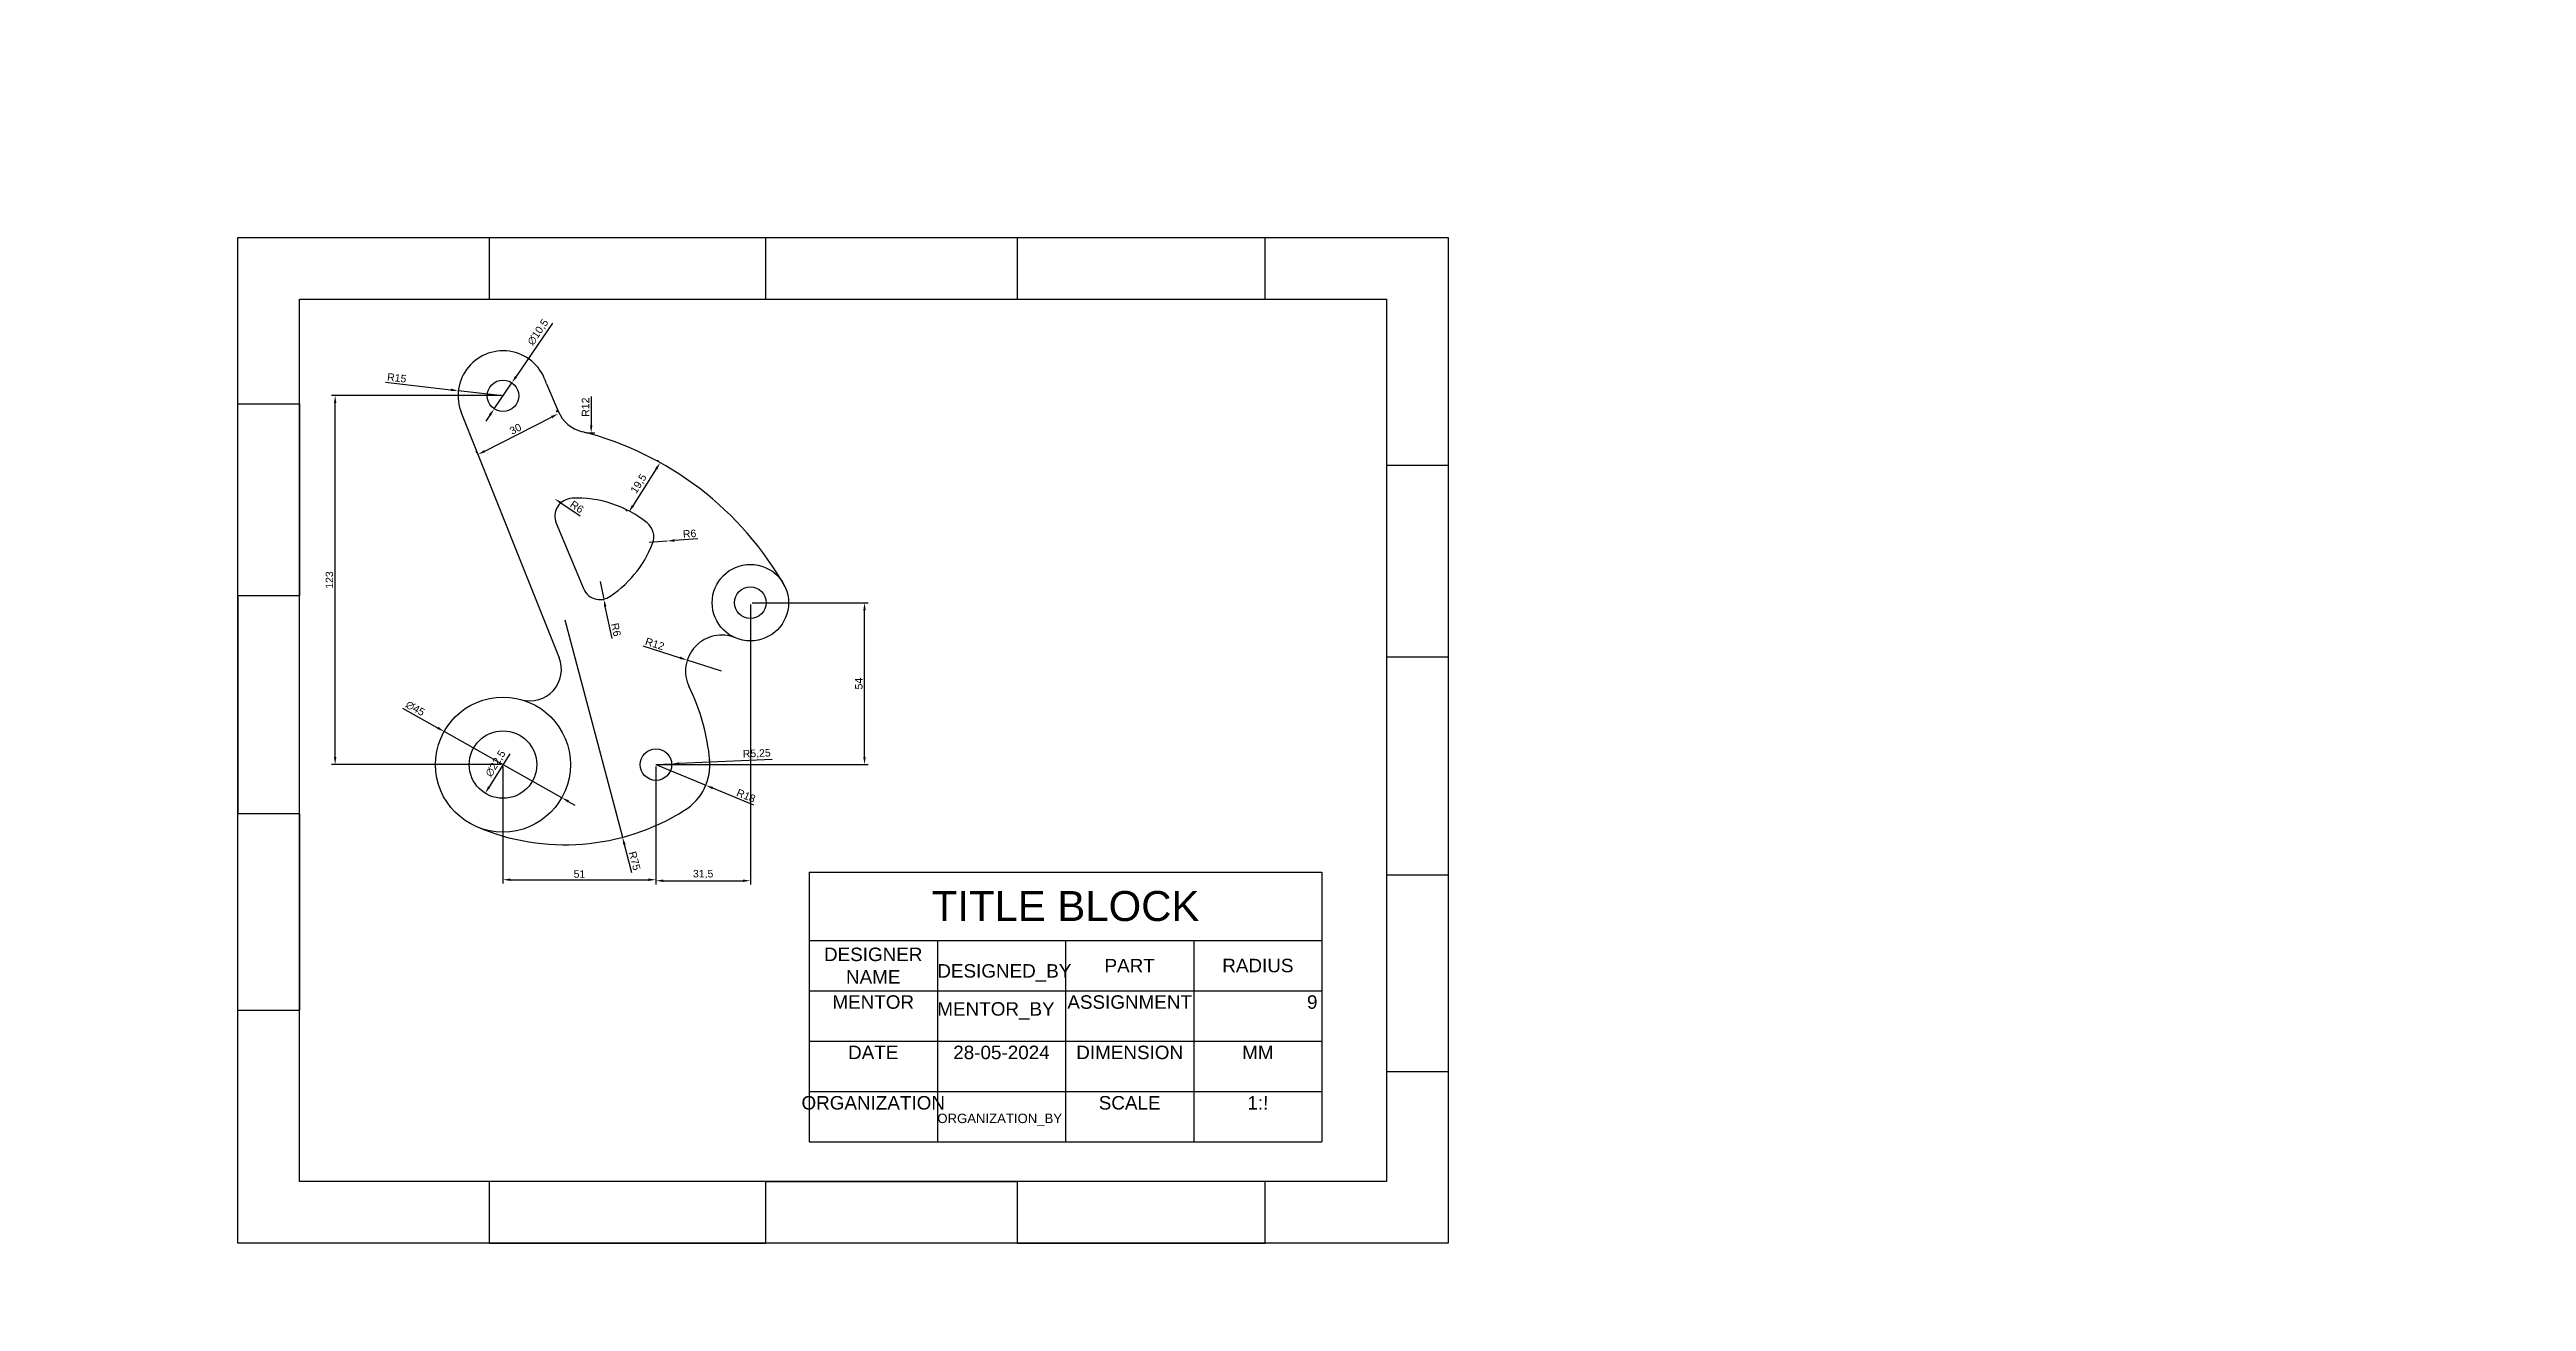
# Model space of a CAD drawing. Header units: millimetres. Extents: x -435 to 5846, y -1622 to 4647.
# Drawn here: x 2542 to 3368, y 1301 to 1719 of the extents above; entities that cross this region are included whole.
import ezdxf

# ---------------------------------------------------------------- set-up
doc = ezdxf.new("R2010")
doc.units = ezdxf.units.MM
doc.styles.get("Standard").update_dxf_attribs({"font": 'arial.ttf'})
doc.dimstyles.new('ISO-25', dxfattribs={"dimtxt": 2.5, "dimasz": 2.5, "dimexe": 1.25, "dimexo": 0.625, "dimtad": 1, "dimtxsty": 'Standard', "dimcen": 2.5, "dimadec": 0, "dimazin": 0, "dimtfac": 1, "dimtmove": 0, "dimatfit": 3, "dimfxl": 1, "dimarcsym": 0})

# ---------------------------------------------------------------- blocks, each defined once
blk = doc.blocks.new('*D3')
at = {"color": 0, "lineweight": -2, "transparency": 16777216}
for p, q in [((2725.8, 1541.19), (2727.05, 1535.33)), ((2729.83, 1522.18), (2727.57, 1532.88))]:
    blk.add_line(p, q, dxfattribs=at)
at = {"color": 0, "transparency": 16777216}
blk.add_solid([(2727.97, 1532.97), (2727.16, 1532.79), (2727.05, 1535.33)], dxfattribs=at)
at = {"layer": 'Defpoints', "color": 0, "transparency": 16777216}
for p in [(2725.8, 1541.19), (2727.05, 1535.33)]:
    blk.add_point(p, dxfattribs=at)
at = {"color": 0, "transparency": 16777216, "insert": (2731.14, 1525.16), "char_height": 2.5, "attachment_point": 5, "rotation": 281.95901}
blk.add_mtext('R6', dxfattribs=at)
blk = doc.blocks.new('*D4')
at = {"color": 0, "lineweight": -2, "transparency": 16777216}
for p, q in [((2740.07, 1519.74), (2752.51, 1515.77)), ((2766.32, 1511.36), (2754.89, 1515.01))]:
    blk.add_line(p, q, dxfattribs=at)
at = {"color": 0, "transparency": 16777216}
blk.add_solid([(2752.64, 1516.17), (2752.38, 1515.37), (2754.89, 1515.01)], dxfattribs=at)
at = {"layer": 'Defpoints', "color": 0, "transparency": 16777216}
for p in [(2754.89, 1515.01), (2766.32, 1511.36)]:
    blk.add_point(p, dxfattribs=at)
at = {"color": 0, "transparency": 16777216, "insert": (2744.07, 1520.44), "char_height": 2.5, "attachment_point": 5, "rotation": 342.29138}
blk.add_mtext('R12', dxfattribs=at)
blk = doc.blocks.new('*D5')
at = {"color": 0, "lineweight": -2, "transparency": 16777216}
for p, q in [((2654.22, 1607.66), (2676.06, 1605.16)), ((2693.45, 1603.16), (2678.54, 1604.87))]:
    blk.add_line(p, q, dxfattribs=at)
at = {"color": 0, "transparency": 16777216}
blk.add_solid([(2676.11, 1605.57), (2676.01, 1604.74), (2678.54, 1604.87)], dxfattribs=at)
at = {"layer": 'Defpoints', "color": 0, "transparency": 16777216}
for p in [(2678.54, 1604.87), (2693.45, 1603.16)]:
    blk.add_point(p, dxfattribs=at)
at = {"color": 0, "transparency": 16777216, "insert": (2658.03, 1609.14), "char_height": 2.5, "attachment_point": 5, "rotation": 353.45637}
blk.add_mtext('R15', dxfattribs=at)
blk = doc.blocks.new('*D6')
at = {"color": 0, "lineweight": -2, "transparency": 16777216}
for p, q in [((2709.96, 1627.44), (2697.81, 1609.57)), ((2690.49, 1598.82), (2696.4, 1607.5)), ((2689.09, 1596.75), (2687.68, 1594.69))]:
    blk.add_line(p, q, dxfattribs=at)
at = {"color": 0, "transparency": 16777216}
for points in [[(2697.46, 1609.81), (2698.15, 1609.34), (2696.4, 1607.5)], [(2688.74, 1596.99), (2689.43, 1596.52), (2690.49, 1598.82)]]:
    blk.add_solid(points, dxfattribs=at)
at = {"layer": 'Defpoints', "color": 0, "transparency": 16777216}
for p in [(2696.4, 1607.5), (2690.49, 1598.82)]:
    blk.add_point(p, dxfattribs=at)
at = {"color": 0, "transparency": 16777216, "insert": (2705.22, 1624.32), "char_height": 2.5, "attachment_point": 5, "rotation": 55.77907}
blk.add_mtext('∅10,5', dxfattribs=at)
blk = doc.blocks.new('*D7')
at = {"color": 0, "lineweight": -2, "transparency": 16777216}
for p, q in [((2659.92, 1499.03), (2671.66, 1492.43)), ((2713.05, 1469.13), (2673.84, 1491.2)), ((2715.23, 1467.9), (2717.41, 1466.67))]:
    blk.add_line(p, q, dxfattribs=at)
at = {"color": 0, "transparency": 16777216}
for points in [[(2671.87, 1492.79), (2671.46, 1492.06), (2673.84, 1491.2)], [(2715.44, 1468.26), (2715.03, 1467.54), (2713.05, 1469.13)]]:
    blk.add_solid(points, dxfattribs=at)
at = {"layer": 'Defpoints', "color": 0, "transparency": 16777216}
for p in [(2673.84, 1491.2), (2713.05, 1469.13)]:
    blk.add_point(p, dxfattribs=at)
at = {"color": 0, "transparency": 16777216, "insert": (2664.19, 1498.89), "char_height": 2.5, "attachment_point": 5, "rotation": 330.62614}
blk.add_mtext('∅45', dxfattribs=at)
blk = doc.blocks.new('*D8')
at = {"color": 0, "lineweight": -2, "transparency": 16777216}
blk.add_line((2695.68, 1483.76), (2688.82, 1472.73), dxfattribs=at)
at = {"color": 0, "transparency": 16777216}
blk.add_solid([(2688.47, 1472.95), (2689.18, 1472.51), (2687.5, 1470.61)], dxfattribs=at)
at = {"layer": 'Defpoints', "color": 0, "transparency": 16777216}
for p in [(2699.39, 1489.72), (2687.5, 1470.61)]:
    blk.add_point(p, dxfattribs=at)
at = {"color": 0, "transparency": 16777216, "insert": (2691.07, 1480.45), "char_height": 2.5, "attachment_point": 5, "rotation": 58.11456}
blk.add_mtext('∅22,5', dxfattribs=at)
blk = doc.blocks.new('*D9')
at = {"color": 0, "lineweight": -2, "transparency": 16777216}
for p, q in [((2744.45, 1480.16), (2749.69, 1480.39)), ((2783.24, 1481.82), (2752.19, 1480.49))]:
    blk.add_line(p, q, dxfattribs=at)
at = {"color": 0, "transparency": 16777216}
blk.add_solid([(2752.17, 1480.91), (2752.21, 1480.08), (2749.69, 1480.39)], dxfattribs=at)
at = {"layer": 'Defpoints', "color": 0, "transparency": 16777216}
for p in [(2744.45, 1480.16), (2749.69, 1480.39)]:
    blk.add_point(p, dxfattribs=at)
at = {"color": 0, "transparency": 16777216, "insert": (2778.08, 1483.72), "char_height": 2.5, "attachment_point": 5, "rotation": 2.43845}
blk.add_mtext('R5,25', dxfattribs=at)
blk = doc.blocks.new('*D11')
at = {"color": 0, "lineweight": -2, "transparency": 16777216}
for p, q in [((2744.45, 1480.16), (2761.08, 1473.28)), ((2777.11, 1466.64), (2763.39, 1472.32))]:
    blk.add_line(p, q, dxfattribs=at)
at = {"color": 0, "transparency": 16777216}
blk.add_solid([(2763.55, 1472.7), (2763.23, 1471.93), (2761.08, 1473.28)], dxfattribs=at)
at = {"layer": 'Defpoints', "color": 0, "transparency": 16777216}
for p in [(2744.45, 1480.16), (2761.08, 1473.28)]:
    blk.add_point(p, dxfattribs=at)
at = {"color": 0, "transparency": 16777216, "insert": (2774.5, 1469.78), "char_height": 2.5, "attachment_point": 5, "rotation": 337.5033}
blk.add_mtext('R18', dxfattribs=at)
blk = doc.blocks.new('*D12')
at = {"color": 0, "lineweight": -2, "transparency": 16777216}
for p, q in [((2714.12, 1528.42), (2733.31, 1455.92)), ((2736.45, 1444.09), (2733.95, 1453.51))]:
    blk.add_line(p, q, dxfattribs=at)
at = {"color": 0, "transparency": 16777216}
blk.add_solid([(2734.36, 1453.61), (2733.55, 1453.4), (2733.31, 1455.92)], dxfattribs=at)
at = {"layer": 'Defpoints', "color": 0, "transparency": 16777216}
for p in [(2714.12, 1528.42), (2733.31, 1455.92)]:
    blk.add_point(p, dxfattribs=at)
at = {"color": 0, "transparency": 16777216, "insert": (2737.35, 1448.07), "char_height": 2.5, "attachment_point": 5, "rotation": 284.83163}
blk.add_mtext('R75', dxfattribs=at)
blk = doc.blocks.new('*D13')
at = {"color": 0, "lineweight": -2, "transparency": 16777216}
for p, q in [((2776.57, 1534.16), (2815.27, 1534.16)), ((2814.02, 1482.66), (2814.02, 1531.66)), ((2745.07, 1480.16), (2815.27, 1480.16))]:
    blk.add_line(p, q, dxfattribs=at)
at = {"color": 0, "transparency": 16777216}
for points in [[(2813.6, 1531.66), (2814.43, 1531.66), (2814.02, 1534.16)], [(2813.6, 1482.66), (2814.43, 1482.66), (2814.02, 1480.16)]]:
    blk.add_solid(points, dxfattribs=at)
at = {"layer": 'Defpoints', "color": 0, "transparency": 16777216}
for p in [(2775.95, 1534.16), (2814.02, 1534.16), (2744.45, 1480.16)]:
    blk.add_point(p, dxfattribs=at)
at = {"color": 0, "transparency": 16777216, "insert": (2812.12, 1507.16), "char_height": 2.5, "attachment_point": 5, "rotation": 90}
blk.add_mtext('54', dxfattribs=at)
blk = doc.blocks.new('*D14')
at = {"color": 0, "lineweight": -2, "transparency": 16777216}
for p, q in [((2693.45, 1479.54), (2693.45, 1440.51)), ((2744.45, 1479.54), (2744.45, 1440.51)), ((2695.95, 1441.76), (2741.95, 1441.76))]:
    blk.add_line(p, q, dxfattribs=at)
at = {"color": 0, "transparency": 16777216}
for points in [[(2695.95, 1442.18), (2695.95, 1441.35), (2693.45, 1441.76)], [(2741.95, 1442.18), (2741.95, 1441.35), (2744.45, 1441.76)]]:
    blk.add_solid(points, dxfattribs=at)
at = {"layer": 'Defpoints', "color": 0, "transparency": 16777216}
for p in [(2693.45, 1480.16), (2744.45, 1480.16), (2744.45, 1441.76)]:
    blk.add_point(p, dxfattribs=at)
at = {"color": 0, "transparency": 16777216, "insert": (2718.95, 1443.66), "char_height": 2.5, "attachment_point": 5}
blk.add_mtext('51', dxfattribs=at)
blk = doc.blocks.new('*D15')
at = {"color": 0, "lineweight": -2, "transparency": 16777216}
for p, q in [((2775.95, 1533.54), (2775.95, 1440.18)), ((2744.45, 1479.54), (2744.45, 1440.18)), ((2746.95, 1441.43), (2773.45, 1441.43))]:
    blk.add_line(p, q, dxfattribs=at)
at = {"color": 0, "transparency": 16777216}
for points in [[(2746.95, 1441.84), (2746.95, 1441.01), (2744.45, 1441.43)], [(2773.45, 1441.84), (2773.45, 1441.01), (2775.95, 1441.43)]]:
    blk.add_solid(points, dxfattribs=at)
at = {"layer": 'Defpoints', "color": 0, "transparency": 16777216}
for p in [(2775.95, 1534.16), (2744.45, 1480.16), (2775.95, 1441.43)]:
    blk.add_point(p, dxfattribs=at)
at = {"color": 0, "transparency": 16777216, "insert": (2760.2, 1443.55), "char_height": 2.5, "attachment_point": 5}
blk.add_mtext('31,5', dxfattribs=at)
blk = doc.blocks.new('*D16')
at = {"color": 0, "lineweight": -2, "transparency": 16777216}
blk.add_line((2719.22, 1563.06), (2712.77, 1567.41), dxfattribs=at)
at = {"color": 0, "transparency": 16777216}
blk.add_solid([(2713, 1567.76), (2712.53, 1567.07), (2710.7, 1568.81)], dxfattribs=at)
at = {"layer": 'Defpoints', "color": 0, "transparency": 16777216}
for p in [(2710.7, 1568.81), (2715.67, 1565.45)]:
    blk.add_point(p, dxfattribs=at)
at = {"color": 0, "transparency": 16777216, "insert": (2718.09, 1566.11), "char_height": 2.5, "attachment_point": 5, "rotation": 325.98844}
blk.add_mtext('R6', dxfattribs=at)
blk = doc.blocks.new('*D17')
at = {"color": 0, "lineweight": -2, "transparency": 16777216}
for p, q in [((2742.19, 1554.33), (2748.18, 1554.74)), ((2758.43, 1555.45), (2750.67, 1554.91))]:
    blk.add_line(p, q, dxfattribs=at)
at = {"color": 0, "transparency": 16777216}
blk.add_solid([(2750.64, 1555.33), (2750.7, 1554.5), (2748.18, 1554.74)], dxfattribs=at)
at = {"layer": 'Defpoints', "color": 0, "transparency": 16777216}
for p in [(2742.19, 1554.33), (2748.18, 1554.74)]:
    blk.add_point(p, dxfattribs=at)
at = {"color": 0, "transparency": 16777216, "insert": (2755.67, 1557.16), "char_height": 2.5, "attachment_point": 5, "rotation": 3.93115}
blk.add_mtext('R6', dxfattribs=at)
blk = doc.blocks.new('*D18')
at = {"color": 0, "lineweight": -2, "transparency": 16777216}
for p, q in [((2687.34, 1584.73), (2709.63, 1596.05)), ((2711.58, 1597.74), (2711.29, 1598.3)), ((2684.83, 1584.15), (2684.55, 1584.71))]:
    blk.add_line(p, q, dxfattribs=at)
at = {"color": 0, "transparency": 16777216}
for points in [[(2709.44, 1596.43), (2709.82, 1595.68), (2711.86, 1597.19)], [(2687.16, 1585.1), (2687.53, 1584.35), (2685.12, 1583.59)]]:
    blk.add_solid(points, dxfattribs=at)
at = {"layer": 'Defpoints', "color": 0, "transparency": 16777216}
for p in [(2711.86, 1597.19), (2711.86, 1597.19), (2685.12, 1583.59)]:
    blk.add_point(p, dxfattribs=at)
at = {"color": 0, "transparency": 16777216, "insert": (2697.63, 1592.09), "char_height": 2.5, "attachment_point": 5, "rotation": 26.94461}
blk.add_mtext('30', dxfattribs=at)
blk = doc.blocks.new('*D19')
at = {"color": 0, "lineweight": -2, "transparency": 16777216}
for p, q in [((2744.53, 1578.76), (2736.77, 1566.5)), ((2745.34, 1581.2), (2744.81, 1581.54)), ((2734.91, 1564.72), (2734.38, 1565.06))]:
    blk.add_line(p, q, dxfattribs=at)
at = {"color": 0, "transparency": 16777216}
for points in [[(2744.18, 1578.98), (2744.88, 1578.53), (2745.86, 1580.87)], [(2736.42, 1566.73), (2737.13, 1566.28), (2735.44, 1564.39)]]:
    blk.add_solid(points, dxfattribs=at)
at = {"layer": 'Defpoints', "color": 0, "transparency": 16777216}
for p in [(2745.86, 1580.87), (2735.44, 1564.39), (2735.44, 1564.39)]:
    blk.add_point(p, dxfattribs=at)
at = {"color": 0, "transparency": 16777216, "insert": (2738.85, 1573.77), "char_height": 2.5, "attachment_point": 5, "rotation": 57.67101}
blk.add_mtext('19,5', dxfattribs=at)
blk = doc.blocks.new('*D20')
at = {"color": 0, "lineweight": -2, "transparency": 16777216}
blk.add_line((2722.86, 1602.98), (2722.86, 1593.28), dxfattribs=at)
blk.add_arc((2722.86, 1602.78), 12, 258.79463, 275.96831, dxfattribs=at)
at = {"color": 0, "transparency": 16777216}
blk.add_solid([(2722.45, 1593.28), (2723.28, 1593.28), (2722.86, 1590.78)], dxfattribs=at)
at = {"layer": 'Defpoints', "color": 0, "transparency": 16777216}
for p in [(2722.86, 1602.78), (2722.86, 1590.78)]:
    blk.add_point(p, dxfattribs=at)
at = {"color": 0, "transparency": 16777216, "insert": (2720.98, 1599.38), "char_height": 2.5, "attachment_point": 5, "rotation": 90}
blk.add_mtext('R12', dxfattribs=at)
blk = doc.blocks.new('*D21')
at = {"color": 0, "lineweight": -2, "transparency": 16777216}
for p, q in [((2692.86, 1603.22), (2636.22, 1603.22)), ((2637.47, 1482.72), (2637.47, 1600.72)), ((2692.86, 1480.22), (2636.22, 1480.22))]:
    blk.add_line(p, q, dxfattribs=at)
at = {"color": 0, "transparency": 16777216}
for points in [[(2637.06, 1600.72), (2637.89, 1600.72), (2637.47, 1603.22)], [(2637.06, 1482.72), (2637.89, 1482.72), (2637.47, 1480.22)]]:
    blk.add_solid(points, dxfattribs=at)
at = {"layer": 'Defpoints', "color": 0, "transparency": 16777216}
for p in [(2637.47, 1603.22), (2693.48, 1603.22), (2693.48, 1480.22)]:
    blk.add_point(p, dxfattribs=at)
at = {"color": 0, "transparency": 16777216, "insert": (2635.57, 1541.72), "char_height": 2.5, "attachment_point": 5, "rotation": 90}
blk.add_mtext('123', dxfattribs=at)
blk = doc.blocks.new('*T23')
at = {"color": 0, "linetype": 'ByBlock', "lineweight": -2, "transparency": 16777216}
for p, q in [((0, 0), (171.04, 0)), ((0, 0), (0, -90)), ((171.04, 0), (171.04, -90)), ((0, -22.8), (171.04, -22.8)), ((42.76, -22.8), (42.76, -90)), ((85.52, -22.8), (85.52, -90)), ((128.28, -22.8), (128.28, -90)), ((0, -39.6), (171.04, -39.6)), ((0, -56.4), (171.04, -56.4)), ((0, -73.2), (171.04, -73.2)), ((0, -90), (171.04, -90))]:
    blk.add_line(p, q, dxfattribs=at)
at = {"color": 0, "transparency": 16777216}
for s, insert, char_height, width, attachment_point in [('TITLE BLOCK', (85.52, -11.4), 10, 168.0399, 5), ('DESIGNER NAME', (21.38, -31.2), 4.5, 39.76, 5), ('PART', (106.9, -31.2), 4.5, 39.76, 5), ('RADIUS', (149.66, -31.2), 4.5, 39.76, 5), ('MENTOR', (21.38, -41.1), 4.5, 39.76, 2), ('ASSIGNMENT', (106.9, -41.1), 4.5, 39.76, 2), ('9', (169.54, -41.1), 4.5, 39.76, 3), ('DATE', (21.38, -57.9), 4.5, 39.76, 2), ('28-05-2024', (64.14, -57.9), 4.5, 39.76, 2), ('DIMENSION', (106.9, -57.9), 4.5, 39.76, 2), ('MM', (149.66, -57.9), 4.5, 39.76, 2), ('ORGANIZATION', (21.38, -74.7), 4.5, 39.76, 2), ('SCALE', (106.9, -74.7), 4.5, 39.76, 2), ('1:!', (149.66, -74.7), 4.5, 39.76, 2)]:
    blk.add_mtext(s, dxfattribs=dict(at, insert=insert, char_height=char_height, width=width, attachment_point=attachment_point))

msp = doc.modelspace()

# ---------------------------------------------------------------- linework, layer by layer
for p, q in [((2688.784, 1655.972), (2688.784, 1635.439)), ((2781.085, 1635.439), (2781.085, 1655.972)), ((2781.085, 1655.972), (2864.944, 1655.972)), ((2864.944, 1655.972), (2864.944, 1635.439)), ((2947.677, 1635.439), (2947.677, 1655.972)), ((2688.784, 1635.439), (2781.085, 1635.439)), ((2864.944, 1635.439), (2947.677, 1635.439)), ((2707.917, 1607.114), (2711.847, 1598.02)), ((2605.038, 1600.506), (2625.571, 1600.506)), ((2625.571, 1600.506), (2625.571, 1536.401)), ((2679.421, 1597.846), (2712.204, 1515.807)), ((2988.133, 1580.058), (3008.666, 1580.058)), ((3008.666, 1580.058), (3008.666, 1515.953)), ((2711.218, 1560.693), (2720.262, 1538.895)), ((2625.571, 1536.401), (2605.038, 1536.401)), ((2605.038, 1536.401), (2605.038, 1463.861)), ((3008.666, 1515.953), (2988.133, 1515.953)), ((2988.133, 1515.953), (2988.133, 1443.412)), ((2605.038, 1463.861), (2625.571, 1463.861)), ((2625.571, 1463.861), (2625.571, 1398.14)), ((2988.133, 1443.412), (3008.666, 1443.412)), ((3008.666, 1443.412), (3008.666, 1377.691)), ((2625.571, 1398.14), (2605.038, 1398.14)), ((3008.666, 1377.691), (2988.133, 1377.691)), ((2688.784, 1341.066), (2688.784, 1320.534)), ((2781.085, 1320.534), (2781.085, 1341.066)), ((2781.085, 1341.066), (2864.944, 1341.066)), ((2864.944, 1341.066), (2864.944, 1320.534)), ((2947.677, 1320.534), (2947.677, 1341.066)), ((2688.784, 1320.534), (2781.085, 1320.534)), ((2864.944, 1320.534), (2947.677, 1320.534))]:
    msp.add_line(p, q)
for points in [[(2605.038, 1655.972), (3008.666, 1655.972), (3008.666, 1320.534), (2605.038, 1320.534)], [(2625.571, 1635.439), (2988.133, 1635.439), (2988.133, 1341.066), (2625.571, 1341.066)]]:
    msp.add_lwpolyline(points, close=True)
for centre, radius in [((2609.737, 1601.868), 3044.859), ((2744.447, 1480.163), 3101.946), ((2693.447, 1603.163), 5.25), ((2775.947, 1534.163), 12.75), ((2775.947, 1534.163), 5.25), ((2693.447, 1480.163), 22.5), ((2693.447, 1480.163), 11.25), ((2744.447, 1480.163), 5.25)]:
    msp.add_circle(centre, radius)
for centre, radius, start, end in [((2693.447, 1603.163), 15, 15.270686, 202.801747), ((2722.863, 1602.78), 12, 203.370012, 255.810472), ((2693.447, 1486.441), 108, 29.36002, 75.810472), ((2716.76, 1562.992), 6, 92.705721, 202.534761), ((2718.223, 1532.035), 36.991, 50.962441, 92.705721), ((2708.808, 1567.21), 36.991, 301.473101, 339.008074), ((2737.742, 1556.107), 6, 339.008074, 50.962441), ((2725.804, 1541.195), 6, 202.534761, 313.603498), ((2766.322, 1511.361), 12, 67.115254, 206.21241), ((2702.453, 1511.91), 10.5, 254.161504, 21.78161), ((2693.652, 1475.584), 69, 4.972541, 26.21241), ((2744.447, 1480.163), 18, 302.148857, 5.838966), ((2714.116, 1528.423), 75, 246.815236, 302.148857)]:
    msp.add_arc(centre, radius, start, end)

# ---------------------------------------------------------------- block references
msp.add_blockref('*T23', (2795.539, 1444.318))

# ---------------------------------------------------------------- texts
for tag, p, height in [('DESIGNED_BY', (2838.299, 1409.11), 4.5), ('MENTOR_BY', (2838.299, 1396.425), 4.5), ('ORGANIZATION_BY', (2838.299, 1360.593), 3.134)]:
    msp.add_attdef(tag, p, '', height=height)

# ---------------------------------------------------------------- dimensions: what is measured, and where the dimension line sits
for p1, p2, picture, middle in [((2690.494, 1598.822), (2696.399, 1607.504), '*D6', (2707.009, 1623.104)), ((2713.054, 1469.127), (2673.84, 1491.2), '*D7', (2663.221, 1497.176)), ((2699.389, 1489.716), (2687.504, 1470.611), '*D8', (2692.914, 1479.307))]:
    dim = msp.add_diameter_dim_2p(p1=p1, p2=p2, dimstyle='ISO-25')
    dim.commit()
    dim.dimension.update_dxf_attribs({"geometry": picture, "text_midpoint": middle, "dimtype": 163})
for center, mpoint, picture, middle in [((2693.447, 1603.163), (2678.545, 1604.873), '*D5', (2657.815, 1607.25)), ((2722.863, 1602.78), (2722.863, 1590.78), '*D20', (2722.863, 1599.379)), ((2715.669, 1565.454), (2710.695, 1568.81), '*D16', (2717.028, 1564.537)), ((2725.804, 1541.195), (2727.047, 1535.325), '*D3', (2729.285, 1524.763)), ((2766.322, 1511.361), (2754.891, 1515.011), '*D4', (2743.501, 1518.648)), ((2744.447, 1480.163), (2749.692, 1480.387), '*D9', (2778.168, 1481.599)), ((2744.447, 1480.163), (2761.077, 1473.276), '*D11', (2773.77, 1468.019))]:
    dim = msp.add_radius_dim(center=center, mpoint=mpoint, dimstyle='ISO-25')
    dim.commit()
    dim.dimension.update_dxf_attribs({"geometry": picture, "text_midpoint": middle, "dimtype": 164})
for base, p1, p2, picture, middle in [((2637.475, 1603.222), (2693.483, 1480.222), (2693.483, 1603.222), '*D21', (2635.573, 1541.722)), ((2814.017, 1534.163), (2744.447, 1480.163), (2775.947, 1534.163), '*D13', (2812.12, 1507.163))]:
    dim = msp.add_linear_dim(base=base, p1=p1, p2=p2, angle=90, dimstyle='ISO-25')
    dim.commit()
    dim.dimension.update_dxf_attribs({"geometry": picture, "text_midpoint": middle})
for p1, p2, picture, middle in [((2685.116, 1583.593), (2711.86, 1597.187), '*D18', (2697.626, 1592.086)), ((2745.864, 1580.868), (2735.436, 1564.391), '*D19', (2738.852, 1573.767))]:
    dim = msp.add_aligned_dim(p1=p1, p2=p2, distance=0, dimstyle='ISO-25')
    dim.commit()
    dim.dimension.update_dxf_attribs({"geometry": picture, "text_midpoint": middle})
for center, mpoint, picture, middle in [((2742.191, 1554.329), (2748.176, 1554.74), '*D17', (2755.668, 1557.161)), ((2714.116, 1528.423), (2733.314, 1455.922), '*D12', (2737.354, 1448.074))]:
    dim = msp.add_radius_dim(center=center, mpoint=mpoint, dimstyle='ISO-25')
    dim.commit()
    dim.dimension.update_dxf_attribs({"geometry": picture, "text_midpoint": middle})
for base, p1, p2, picture, middle in [((2775.947, 1441.427), (2744.447, 1480.163), (2775.947, 1534.163), '*D15', (2760.197, 1443.555)), ((2744.447, 1441.763), (2693.447, 1480.163), (2744.447, 1480.163), '*D14', (2718.947, 1443.665))]:
    dim = msp.add_linear_dim(base=base, p1=p1, p2=p2, dimstyle='ISO-25')
    dim.commit()
    dim.dimension.update_dxf_attribs({"geometry": picture, "text_midpoint": middle})

doc.saveas('drawing.dxf')
